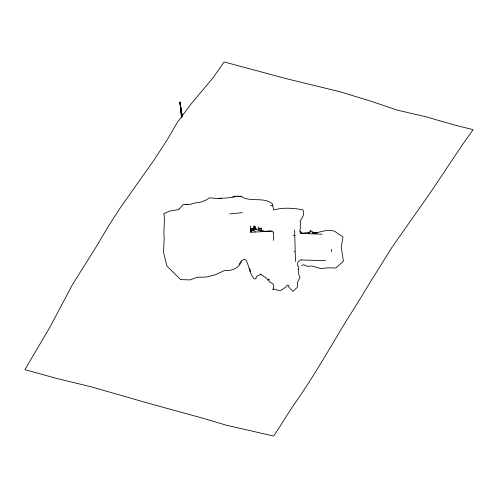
<?xml version="1.0" encoding="UTF-8"?>
<svg xmlns="http://www.w3.org/2000/svg" width="498" height="498" viewBox="0 0 498 498"><rect width="100%" height="100%" fill="white"/><g stroke="black" fill="none" stroke-linecap="round" stroke-linejoin="round"><path stroke-width="0.75" d="M268.652 278.936L269.281 281.737L273.172 284.053L273.763 288.018L272.587 289.736L274.572 289.201L277.591 290.297L280.685 290.502L285.765 287.085L287.165 285.049L288.965 285.591L288.659 286.985L293.054 291.411L297.362 287.197L297.505 282.36L299.977 277.355C298.439 274.286 297.655 270.545 298.844 267.221L297.393 264.973L297.816 262.297L301.072 259.514M270.439 205.518L272.898 205.462L272.257 203.614C263.859 197.196 252.878 201.572 243.534 197.831L241.412 196.305L235.772 196.193L235.703 196.673L226.833 197.992L218.118 198.484L209.216 197.887L206.496 199.866L201.173 202.014L192.62 203.396L190.771 204.367L183.625 204.535L182.673 204.883L180.432 207.884L179.18 208.388L179.124 209.527L169.936 211.034L163.854 213.598C165.324 221.573 163.163 229.516 164.203 237.54L163.549 252.43L166.867 265.994L180.618 279.621L190.124 279.888L197.326 277.218L206.452 277.075L215.503 274.715L224.461 270.539C231.402 271.385 239.532 268.005 241.574 260.865L244.462 259.128L245.881 259.894C249.174 265.851 249.461 273.19 253.812 278.581L255.798 278.942L256.613 276.365L260.765 274.348L266.181 278.009L267.968 280.25L269.231 279.285M179.629 102.333L180.102 102.246M181.49 117.54L180.438 108.134L181.054 108.085L180.569 108.054M181.994 115.654L182.349 114.963L181.378 114.951L181.515 117.665M181.515 115.262L181.969 115.026L182.044 115.374M182.119 115.268L182.436 115.181M312.8 233.17C319.953 232.765 327.41 228.563 334.824 231.327C337.414 233.4 340.302 235.056 343.004 236.942L341.255 247.095L343.427 261.189L335.976 268.011L327.964 267.831L320.849 268.522L311.81 266.007L307.447 266.33L303.687 264.743L301.495 265.446M254.067 228.489C255.785 229.559 255.86 226.173 254.024 226.851M179.66 102.239L179.977 102.258M252.511 229.304L252.965 228.482L255.3 232.018L250.768 232.329L251.689 230.742M255.966 229.117L256.171 228.881L255.617 229.08M259.875 228.8L259.863 228.364L259.52 228.731L259.881 228.856L259.869 228.42L259.526 228.532M308.113 233.369L310.684 230.667L314.917 233.431M254.154 226.771L255.15 226.602M254.123 225.47L254.21 228.719L255.206 228.551L254.148 228.657M180.052 102.271L179.678 102.52M235.716 196.2L232.827 197.034M249.542 269.237L250.052 268.945L249.374 268.534M180.905 108.29L180.45 108.197M229.74 213.928L242.308 212.677M254.024 226.715L254.073 228.663M254.005 227.592L255.181 227.493M254.011 227.754L255.181 227.648L254.185 227.823M258.269 228.358L261.475 228.084L261.531 230.107L261.002 230.151M268.372 231.103L263.143 231.551L250.687 228.19L250.625 226.055M271.36 230.904L265.253 231.427L258.3 229.341L258.232 226.895M310.061 232.547C307.621 231.875 300.02 234.875 300.587 231.184L299.995 231.172M308.343 233.126L309.519 233.02M317.5 232.877L312.059 232.653M314.96 233.419L316.485 233.288M250.774 232.348L250.687 228.19L250.712 229.41L253.607 229.223L253.631 230.599L250.743 230.811L253.631 230.599M237.129 196.579L241.412 196.305M218.616 198.36L221.454 198.179M253.607 229.205L252.965 228.482M185.879 204.51L187.422 204.441M325.58 260.61L301.215 260M293.185 235.498L295.077 235.517M300.033 233.419L322.218 234.191M294.075 251.59L294.723 251.615M272.761 205.556L273.564 210.007C283.057 207.236 293.291 208.089 302.852 209.795C305.137 213.58 302.435 217.881 300.082 220.888L300.817 223.229L300.101 225.264L300.68 227.424L300.014 229.634L299.983 231.956L300.979 232.51M240.229 261.68L241.107 262.458M256.184 228.956L255.953 228.682L255.623 229.136M298.041 269.144L298.346 269.511M260.946 274.498L260.734 273.993L260.765 274.348M182.249 114.876L182.498 116.358M182.119 114.82L182.374 116.351M181.969 114.783L182.212 116.32M182.044 116.314L181.814 115.007M180.955 107.935L182.094 115.324M179.983 102.146L181.969 115.026M181.895 115.007L179.865 102.134L181.739 115.026M179.741 102.171L181.602 115.094M180.475 108.022L181.558 115.368M181.652 114.814L181.988 117.111M181.502 114.87L181.72 116.408M181.378 114.951L181.577 116.439M181.284 115.057L181.477 116.544M181.297 115.505L181.49 117.024M181.228 115.169L181.509 117.416M255.3 232.018L272.941 231.172L272.979 232.273L273.502 232.305L273.595 240.385M250.096 269.679L250.233 271.877M239.482 263.044L239.569 264.475M331.481 251.602L331.407 249.243M294.617 229.889L295.495 261.456M255.02 226.696L255.076 228.644M310.684 230.667L310.696 231.887M61.391 305.504L50.236 326.626L24.9 369.641L56.722 378.468L91.003 386.765L147.632 403.031L204.161 418.575L226.322 425.217L273.688 436.043L279.876 426.599A404.432 151.442 -73.3 0 1 299.553 396.539C317.357 370.512 332.658 342.917 349.26 316.13A811.23 303.599 -73.3 0 0 368.725 284.626L391.82 247.574L430.926 191.898L462.381 144.781L473.1 129.673L453.722 124.805L425.404 116.644L397.336 110.139L371.464 101.399L340.395 91.844L286.792 78.79L224.131 61.957L213.437 77.252L190.659 104.505L177.238 122.589L167.272 139.652L154.168 159.839L120.199 207.965L108.57 225.98L95.691 247.631L72.559 284.458L61.391 305.504"/></g></svg>
